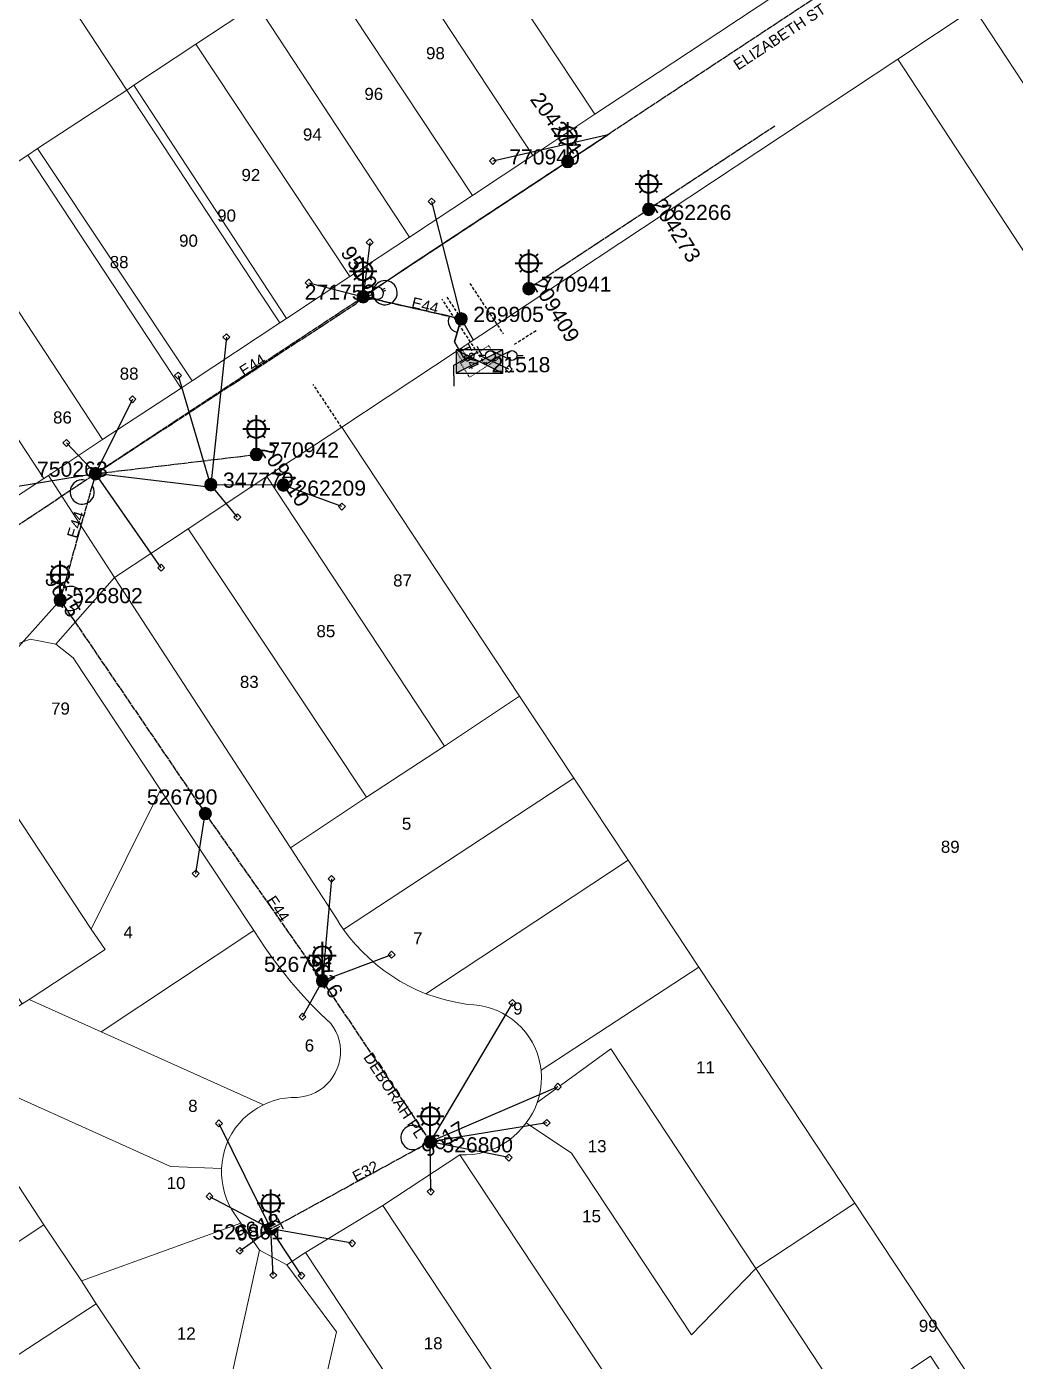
# Model space of a CAD drawing. Header units: metres. Extents: x 302064 to 304096, y 6268242 to 6271990.
# Drawn here: x 302455.8 to 302619.1, y 6271375.7 to 6271596.1 of the extents above; entities that cross this region are included whole.
import ezdxf
from ezdxf.enums import TextEntityAlignment as Align

# ---------------------------------------------------------------- set-up
doc = ezdxf.new("R2010")
doc.units = ezdxf.units.M
for name, pattern in [('Cable Exist OH', [1, 1, 0]), ('Cable Exist UG', [8.2, 4, -1.2, 1.8, -1.2]), ('DASHED', [0.75, 0.5, -0.25]), ('HIDDEN', [0.375, 0.25, -0.125]), ('HIDDEN2', [0.1875, 0.125, -0.0625])]:
    doc.linetypes.add(name, pattern=pattern)
doc.layers.get('0').update_dxf_attribs({"color": 6})
for name, color, linetype in [('_User_LV_Exist', 7, 'Continuous'), ('Duct_SP_EXT', 7, 'Continuous'), ('Equip_LV_EXT', 7, 'Continuous'), ('Equip_SP_LV_EXT', 7, 'Continuous'), ('Equip_SP_SL_EXT', 7, 'Continuous'), ('Mains_HV_EXT', 1, 'Continuous'), ('Mains_LV_EXT', 5, 'Continuous'), ('Mains_SL_EXT', 3, 'Continuous'), ('Services_SP_EXT', 7, 'Continuous'), ('Sub_SP_EXT', 7, 'Continuous'), ('SupportsOH_SP_TR_HV_LV_SL_EXT', 7, 'Continuous'), ('Trench_SP_EXT', 7, 'Continuous')]:
    doc.layers.add(name, color=color, linetype=linetype)
for name, color, linetype, lineweight in [('Cadastre Land Parcels_SP_EXT', 7, 'Continuous', 5), ('Cadastre Other Property_SP_EXT', 9, 'HIDDEN', 5), ('Cadastre Roads_SP_EXT', 9, 'Continuous', 5)]:
    doc.layers.add(name, color=color, linetype=linetype, lineweight=lineweight)
doc.layers.add('UNKNOWN_FEATURES', color=1, linetype='DASHED', plot=False)
doc.styles.add('iecARIAL', font='arial.ttf', dxfattribs={"height": 2})
doc.styles.add('POLE_LABEL', font='arial.ttf')
doc.styles.get("Standard").update_dxf_attribs({"font": 'arial.ttf'})

# ---------------------------------------------------------------- blocks, each defined once
blk = doc.blocks.new('SUB_PADMOUNT_EXT')
for points in [[(0, 0), (-3.84, 1.92), (-3.84, -1.92)], [(0, 0), (3.84, 1.92), (3.84, -1.92)]]:
    blk.add_hatch(color=256).paths.add_polyline_path(points)
for p, q in [((3.84, 1.92), (-3.84, -1.92)), ((-3.84, 1.92), (3.84, -1.92))]:
    blk.add_line(p, q)
blk.add_lwpolyline([(-3.84, -1.92), (3.84, -1.92), (3.84, 1.92), (-3.84, 1.92)], close=True)
for tag, height, flags, p in [('ASSET_NUM', 2.5, 8, (2, 2)), ('STREET_CODE', 0.2, 9, (1.5, 0)), ('CONSTRUCTED_VOLTAGE', 0.2, 9, (1.5, -0.2)), ('OPERATING_VOLTAGE', 0.2, 9, (1.5, -0.6)), ('ORIENTATION', 0.2, 9, (1.5, -0.8)), ('OWNED_BY', 0.2, 9, (1.5, -1)), ('OPERATED_BY', 0.2, 9, (1.5, -1.2)), ('SECONDARY_VOLTAGE', 0.2, 9, (1.5, -1.6)), ('STATE', 0.2, 9, (1.5, -1.8)), ('SUBSTATION_TYPE', 0.2, 9, (1.5, -2.2)), ('NO_PHASES', 0.2, 9, (1.5, -0.4)), ('MAINTAINED_BY', 0.2, 9, (1.5, -1.4)), ('PARENT', 0.2, 9, (1.5, -2)), ('STREETNAME', 0.2, 9, (1.5, -3)), ('SUBURB', 0.2, 9, (1.5, -3.2)), ('Z', 0.2, 1, (1.5, -3.6)), ('USAGE', 0.2, 9, (1.5, -2.4)), ('LEGEND', 0.2, 9, (1.5, -2.6)), ('LOCATION', 0.2, 9, (1.5, -2.8)), ('NOTES', 0.2, 9, (1.5, -3.4))]:
    blk.add_attdef(tag, text='', height=height, dxfattribs=dict(flags=flags)).set_placement(p, align=Align.MIDDLE_LEFT)
blk = doc.blocks.new('LV_OH_LINKS_OPEN_EXT')
for p, q in [((-0.17, 4.97), (-0.17, 5.46)), ((0.17, 4.97), (0.17, 5.46)), ((-0.17, 3), (-0.17, 2.5)), ((0.17, 3), (0.17, 2.5))]:
    blk.add_line(p, q)
blk.add_lwpolyline([(0, 2.99, 1), (0, 4.98, 1)], format="xyb", close=True)
at = {"flags": 9}
for tag, p in [('ACTUAL_STATUS', (0, 0)), ('CONSTRUCTED_VOLTAGE', (0, -0.2)), ('OPERATING_VOLTAGE', (0, -0.6)), ('ORIENTATION', (0, -0.8)), ('OWNED_BY', (0, -1)), ('STATE', (0, -1.2)), ('SWITCH_TYPE', (0, -1.4)), ('NO_PHASES', (0, -0.4)), ('USAGE', (0, -1.6)), ('LEGEND', (0, -1.8)), ('NOTES', (0, -2))]:
    blk.add_attdef(tag, text='', height=0.2, dxfattribs=at).set_placement(p, align=Align.MIDDLE_LEFT)
at = {"flags": 1}
blk.add_attdef('Z', (0, 0), '', height=0.2, dxfattribs=at)
blk = doc.blocks.new('SL_LANTERN_EXT')
at = {"lineweight": 40}
for p, q in [((-1.46, 5.68), (-1.06, 5.28)), ((0, 1.97), (0, 6.47)), ((1.46, 5.68), (1.06, 5.28)), ((-2.25, 4.22), (2.25, 4.22)), ((-1.46, 2.76), (-1.06, 3.16)), ((0, 0), (0, 2.72)), ((1.46, 2.76), (1.06, 3.16))]:
    blk.add_line(p, q, dxfattribs=at)
blk.add_circle((0, 4.22), 1.5, dxfattribs=at)
at = {"style": 'iecARIAL', "flags": 8}
blk.add_attdef('ASSET_NUM', (1.5, 1.5), '', height=2.5, dxfattribs=at)
for tag, p, height, flags in [('OPERATING_VOLTAGE', (0.98, -1.65), 0.2, 9), ('ORIENTATION', (0.98, -1.85), 0.2, 9), ('OWNED_BY', (0.98, -2.05), 0.2, 9), ('STATE', (0.98, -2.25), 0.2, 9), ('CONSTRUCTED_VOLTAGE', (0.98, -0.65), 0.2, 9), ('CONTROL_TYPE', (0.98, -0.85), 0.2, 9), ('LANTERN_PURPOSE', (0.98, -1.05), 0.2, 9), ('LANTERN_TYPE', (0.98, -1.25), 0.2, 9), ('NO_PHASES', (0.98, -1.45), 0.2, 9), ('LNUMBER', (2.18, -3.25), 2.5, 8), ('USAGE', (0.98, -2.45), 0.2, 9), ('CEXIST', (0.98, -2.65), 0.2, 9), ('CNEW', (0.98, -2.85), 0.2, 9), ('CNUMBER', (0.98, -3.05), 0.2, 9), ('CREMOVE', (0.98, -3.25), 0.2, 9), ('CREPLACE', (0.98, -3.45), 0.2, 9), ('LKINGHEIGHT', (0.98, -3.65), 0.2, 9), ('LBRACKET', (0.98, -3.85), 0.2, 9), ('LBRACKETVOCAB', (0.98, -4.05), 0.2, 9), ('LCATEGORY', (0.98, -4.25), 0.2, 9), ('LCHARGE1', (0.98, -4.45), 0.2, 9), ('LCHARGE1PERCENT', (0.98, -4.65), 0.2, 9), ('LCHARGE2', (0.98, -4.85), 0.2, 9), ('LCHARGE2PERCENT', (0.98, -5.05), 0.2, 9), ('LCHARGE3', (0.98, -5.25), 0.2, 9), ('LCHARGE3PERCENT', (0.98, -5.45), 0.2, 9), ('LEXIST', (0.98, -5.65), 0.2, 9), ('LLAMP', (0.98, -5.85), 0.2, 9), ('LLAMPVOCAB', (0.98, -6.05), 0.2, 9), ('LMAST', (0.98, -6.25), 0.2, 9), ('LMASTVOCAB', (0.98, -6.45), 0.2, 9), ('LNEW', (0.98, -6.65), 0.2, 9), ('LANTNUMBER', (0.98, -6.85), 0.2, 9), ('LOUTREACH', (0.98, -7.25), 0.2, 9), ('LOUTREACHVOCAB', (0.98, -7.45), 0.2, 9), ('LRATECODE', (0.98, -7.65), 0.2, 9), ('LREMOVE', (0.98, -7.85), 0.2, 9), ('LREPLACE', (0.98, -8.05), 0.2, 9), ('LTYPE', (0.98, -8.25), 0.2, 9), ('LTYPEVOCAB', (0.98, -8.45), 0.2, 9), ('LEGEND', (0.98, -8.65), 0.2, 9), ('LOCATION', (0.98, -8.85), 0.2, 9), ('STREETNAME', (0.98, -9.25), 0.2, 9), ('SUBURB', (0.98, -9.45), 0.2, 1), ('NOTES', (0.98, -9.05), 0.2, 9)]:
    blk.add_attdef(tag, p, '', height=height, dxfattribs=dict(flags=flags))
blk = doc.blocks.new('CCP_EXT')
at = {"flags": 9}
for tag, p in [('STATE', (0, -1.8)), ('NOTES', (0, -2))]:
    blk.add_attdef(tag, text='', height=0.2, dxfattribs=at).set_placement(p, align=Align.MIDDLE_LEFT)
blk.add_wipeout([(0, 0.57), (0.57, 0), (0, -0.57), (-0.57, 0)])
blk.add_lwpolyline([(-0.57, 0), (0, 0.57), (0.57, 0), (0, -0.57), (-0.57, 0)])
at = {"flags": 1}
blk.add_attdef('Z', (0, 0), '', height=0.2, dxfattribs=at)
at = {"flags": 9}
for tag, p in [('CCP_TYPE', (0, 0)), ('CONSTRUCTED_VOLTAGE', (0, -0.2)), ('OPERATING_VOLTAGE', (0, -0.6)), ('ORIENTATION', (0, -0.8)), ('OWNED_BY', (0, -1)), ('NO_PHASES', (0, -0.4)), ('USAGE', (0, -1.2)), ('LEGEND', (0, -1.4)), ('LIFE_SUPPORT', (0, -1.6))]:
    blk.add_attdef(tag, text='', height=0.2, dxfattribs=at).set_placement(p, align=Align.MIDDLE_LEFT)
blk = doc.blocks.new('POLE_EXT')
blk.add_hatch(color=256).paths.add_polyline_path([(-1, 0, 1), (1, 0, 1)])
blk.add_lwpolyline([(-1, 0, 1), (1, 0, 1)], format="xyb", close=True)
for tag, height, flags, p in [('pNumber', 2.5, 8, (-17.84, 2.07)), ('OWNED_BY', 0.2, 9, (1.35, -0.4)), ('SPECIAL_USE', 0.2, 9, (1.35, -0.8)), ('STATE', 0.2, 9, (1.35, -1)), ('cLV', 0.2, 9, (1.35, -1.4)), ('hDepth', 0.2, 9, (1.35, -1.6)), ('hDia', 0.2, 9, (1.35, -1.8)), ('cHV', 0.2, 9, (1.35, -2)), ('PARENT', 0.2, 9, (1.35, -0.6)), ('USAGE', 0.2, 9, (1.35, -1.2)), ('LBRACKET', 0.2, 9, (1.35, -2.2)), ('cLinedev', 0.2, 9, (1.35, -3.4)), ('pExisting', 0.2, 9, (1.35, -3.8)), ('pFooting', 0.2, 9, (1.35, -4.4)), ('LExisting', 0.2, 9, (1.35, -2.4)), ('LANTNUMBER', 0.2, 9, (1.35, -2.6)), ('LOther', 0.2, 9, (1.35, -2.8)), ('LRemove', 0.2, 9, (1.35, -3)), ('LEGEND', 0.2, 9, (1.35, -3.2)), ('LOCATION', 0.2, 9, (1.35, -3.6)), ('PFNUMBER', 0.2, 9, (1.35, -4)), ('NEWPFNUMBER', 0.2, 9, (1.35, -4.2)), ('pNew', 0.2, 9, (1.35, -4.6)), ('pRelocate', 0.2, 9, (1.35, -5)), ('pRemove', 0.2, 9, (1.35, -5.2)), ('pReplace', 0.2, 9, (1.35, -5.4)), ('pStay', 0.2, 9, (1.35, -5.6)), ('pType', 0.2, 9, (1.35, -5.8)), ('cspan', 0.2, 9, (1.35, -6)), ('STREETNAME', 0.2, 9, (1.35, -6.2)), ('SUBURB', 0.2, 9, (1.35, -6.4)), ('NOTES', 0.2, 9, (1.35, -6.6)), ('OPERATED_BY', 0.2, 9, (1.36, -7.01)), ('MAINTAINED_BY', 0.2, 9, (1.36, -6.81))]:
    blk.add_attdef(tag, text='', height=height, dxfattribs=dict(flags=flags)).set_placement(p, align=Align.MIDDLE_LEFT)
at = {"style": 'POLE_LABEL'}
for tag, height, flags, p in [('ASSET_NUM', 2.5, 8, (2, 2)), ('STRUCTURE_PLANT_NUMBER', 0.2, 9, (1.35, 0.03)), ('STREET_CODE', 0.2, 9, (1.35, -0.2))]:
    blk.add_attdef(tag, text='', height=height, dxfattribs=dict(at, flags=flags)).set_placement(p, align=Align.MIDDLE_LEFT)
at = {"flags": 1}
blk.add_attdef('Z', (1.35, -7.33), '', height=0.2, dxfattribs=at)
blk = doc.blocks.new('LV_UG_DFUSE_CLOSED_EXT')
for points in [[(1, 0), (0, 0)], [(5.04, 0.73), (2.16, -0.72)], [(5.05, -0.71), (2.16, 0.72)], [(6.2, 0.01), (7.2, 0.01)]]:
    blk.add_lwpolyline(points)
for centre in [(1.8, 0), (5.4, 0.01)]:
    blk.add_circle(centre, 0.8)
at = {"flags": 9}
for tag, p in [('ACTUAL_STATUS', (0, 0)), ('CONSTRUCTED_VOLTAGE', (0, -0.2)), ('OPERATING_VOLTAGE', (0, -0.6)), ('ORIENTATION', (0, -0.8)), ('STATE', (0, -1)), ('SWITCH_TYPE', (0, -1.2)), ('NO_PHASES', (0, -0.4)), ('USAGE', (0, -1.4)), ('NOTES', (0, -1.6))]:
    blk.add_attdef(tag, text='', height=0.2, dxfattribs=at).set_placement(p, align=Align.MIDDLE_LEFT)
at = {"flags": 1}
blk.add_attdef('Z', (0, 0), '', height=0.2, dxfattribs=at)
blk = doc.blocks.new('End Shackle_EXT')
at = {"flags": 9}
blk.add_attdef('NOTES', text='', height=0.2, dxfattribs=at).set_placement((0, -1.6), align=Align.MIDDLE_LEFT)
blk.add_wipeout([(0, 0.25), (1.81, 0.25), (1.82, -0.25), (0, -0.25)])
blk.add_line((1.81, -1), (1.81, 1))
at = {"flags": 1}
blk.add_attdef('Z', (0, 0), '', height=0.2, dxfattribs=at)
at = {"flags": 9}
for tag, p in [('CONNECTOR_TYPE', (0, 0)), ('CONSTRUCTED_VOLTAGE', (0, -0.2)), ('OPERATING_VOLTAGE', (0, -0.6)), ('ORIENTATION', (0, -0.8)), ('OWNED_BY', (0, -1)), ('STATE', (0, -1.2)), ('NO_PHASES', (0, -0.4)), ('USAGE', (0, -1.4))]:
    blk.add_attdef(tag, text='', height=0.2, dxfattribs=at).set_placement(p, align=Align.MIDDLE_LEFT)

msp = doc.modelspace()

# ---------------------------------------------------------------- linework, layer by layer
at = {"layer": '_User_LV_Exist', "linetype": 'Continuous'}
for points in [[(302513.289, 6271551.084, 4.88995217), (302513.006, 6271552.629)], [(302525.586, 6271548.299, 0.49391424), (302526.8923, 6271545.6519)], [(302465.457, 6271521.2, 5.55228704), (302466.585, 6271520.378)], [(302462.402, 6271499.775, 1.5687804), (302461.816, 6271503.354)], [(302521.319, 6271413.643, 2.57908816), (302520.677, 6271411.023)]]:
    msp.add_lwpolyline(points, format="xyb", dxfattribs=at)
at = {"layer": '_User_LV_Exist', "linetype": 'Cable Exist OH'}
for points in [[(302511.338, 6271551.526), (302510.123, 6271550.35)], [(302527.537, 6271547.857), (302511.338, 6271551.526)], [(302425.547, 6271494.759), (302467.125, 6271522.304)], [(302467.125, 6271522.304), (302461.276, 6271501.428)], [(302461.276, 6271501.428), (302485.261, 6271466.172)], [(302504.605, 6271438.545), (302522.433, 6271411.982)]]:
    msp.add_lwpolyline(points, dxfattribs=at)
at = {"layer": '_User_LV_Exist', "linetype": 'Cable Exist UG'}
msp.add_lwpolyline([(302530.556, 6271540.8064), (302527.888, 6271541.4865), (302526.4233, 6271544.0498), (302527.537, 6271547.857)], dxfattribs=at)
at = {"layer": 'Cadastre Land Parcels_SP_EXT', "linetype": 'Continuous'}
for points in [[(302472.306, 6271585.611), (302447.795, 6271622.886), (302428.675, 6271610.285), (302453.203, 6271573.086), (302455.957, 6271574.912), (302457.555, 6271575.997), (302472.306, 6271585.611)], [(302549.627, 6271581.645), (302524.275, 6271619.947), (302514.11, 6271613.249), (302539.378, 6271574.844), (302549.627, 6271581.645)], [(302539.378, 6271574.844), (302514.11, 6271613.249), (302504.01, 6271606.594), (302529.401, 6271568.241), (302539.378, 6271574.844)], [(302649.028, 6271570.385), (302624.928, 6271607.482), (302612.267, 6271599.119), (302636.631, 6271562.127), (302649.028, 6271570.385)], [(302529.401, 6271568.241), (302504.01, 6271606.594), (302493.722, 6271599.816), (302519.019, 6271561.368), (302529.401, 6271568.241)], [(302519.019, 6271561.368), (302493.722, 6271599.816), (302483.684, 6271593.201), (302509.133, 6271554.856), (302519.019, 6271561.368)], [(302623.96, 6271553.721), (302626.638, 6271555.467), (302636.631, 6271562.127), (302612.267, 6271599.119), (302599.635, 6271590.772), (302623.96, 6271553.721)], [(302509.133, 6271554.856), (302483.684, 6271593.201), (302473.453, 6271586.459), (302498.68, 6271547.949), (302509.133, 6271554.856)], [(302623.96, 6271553.721), (302599.635, 6271590.773), (302507.795, 6271529.985), (302537.178, 6271485.555), (302546.139, 6271472.021), (302555.099, 6271458.496), (302566.762, 6271440.818), (302592.58, 6271401.844), (302630.067, 6271345.171), (302647.27, 6271356.823), (302665.429, 6271368.821), (302721.356, 6271405.77), (302660.233, 6271498.514), (302641.253, 6271527.448), (302623.96, 6271553.721)], [(302497.565, 6271547.21), (302494.117, 6271552.436), (302472.306, 6271585.611), (302457.555, 6271575.997), (302483.115, 6271537.641), (302497.565, 6271547.21)], [(302498.68, 6271547.949), (302473.453, 6271586.459), (302472.306, 6271585.611), (302494.118, 6271552.436), (302497.565, 6271547.21), (302498.68, 6271547.949)], [(302483.115, 6271537.641), (302457.555, 6271575.997), (302455.957, 6271574.912), (302481.283, 6271536.446), (302483.115, 6271537.641)], [(302481.2831, 6271536.4462), (302455.957, 6271574.9119), (302453.2034, 6271573.0857), (302443.0299, 6271566.4003), (302468.3022, 6271527.9226), (302481.2831, 6271536.4462)], [(302459.3648, 6271522.0276), (302468.3022, 6271527.9226), (302443.0299, 6271566.4003), (302433.3168, 6271560.0128), (302458.5674, 6271521.5009), (302459.3648, 6271522.0276)], [(302458.567, 6271521.501), (302433.317, 6271560.013), (302432.87, 6271559.72), (302422.952, 6271553.193), (302420.74, 6271550.118), (302445.609, 6271512.892), (302448.288, 6271514.714), (302458.567, 6271521.501)], [(302537.178, 6271485.555), (302507.795, 6271529.984), (302495.439, 6271521.824), (302524.755, 6271477.326), (302537.178, 6271485.555)], [(302524.755, 6271477.326), (302495.439, 6271521.824), (302482.416, 6271513.191), (302511.894, 6271468.864), (302524.755, 6271477.326)], [(302511.894, 6271468.864), (302482.416, 6271513.191), (302470.256, 6271505.141), (302499.335, 6271460.498), (302511.894, 6271468.864)], [(302460.565, 6271494.149), (302456.348, 6271494.968), (302452.971, 6271493.702), (302440.909, 6271485.741), (302466.431, 6271447.074), (302477.85, 6271470.085), (302463.41, 6271491.904), (302460.565, 6271494.149)], [(302466.431, 6271447.074), (302440.909, 6271485.741), (302426.987, 6271476.578), (302448.961, 6271443.699), (302455.017, 6271434.743), (302456.152, 6271435.482), (302468.703, 6271443.718), (302466.431, 6271447.074)], [(302546.139, 6271472.021), (302537.178, 6271485.555), (302524.755, 6271477.326), (302511.894, 6271468.864), (302499.335, 6271460.498), (302506.958, 6271448.833), (302507.489, 6271447.921), (302508.094, 6271447.059), (302546.139, 6271472.021)], [(302493.292, 6271446.863), (302477.85, 6271470.085), (302466.431, 6271447.074), (302468.703, 6271443.718), (302456.152, 6271435.482), (302468.035, 6271430.139), (302493.292, 6271446.863)], [(302555.099, 6271458.496), (302546.139, 6271472.021), (302508.094, 6271447.059), (302509.053, 6271445.785), (302510.079, 6271444.567), (302511.165, 6271443.404), (302512.31, 6271442.299), (302513.511, 6271441.255), (302514.766, 6271440.274), (302516.069, 6271439.36), (302517.419, 6271438.516), (302518.81, 6271437.742), (302520.239, 6271437.041), (302521.699, 6271436.425), (302555.099, 6271458.496)], [(302566.762, 6271440.818), (302555.099, 6271458.496), (302521.699, 6271436.425), (302523.407, 6271435.859), (302525.132, 6271435.379), (302526.877, 6271434.975), (302528.639, 6271434.649), (302529.628, 6271434.608), (302530.61, 6271434.487), (302531.579, 6271434.287), (302532.529, 6271434.009), (302533.453, 6271433.655), (302534.346, 6271433.227), (302535.2, 6271432.728), (302536.012, 6271432.161), (302536.775, 6271431.53), (302537.484, 6271430.841), (302538.135, 6271430.096), (302538.724, 6271429.299), (302539.245, 6271428.459), (302539.697, 6271427.578), (302540.076, 6271426.664), (302540.379, 6271425.722), (302540.606, 6271424.759), (302540.733, 6271423.792), (302566.762, 6271440.818)], [(302494.863, 6271418.075), (302495.725, 6271418.485), (302496.631, 6271418.805), (302497.561, 6271419.048), (302498.509, 6271419.211), (302499.466, 6271419.295), (302500.427, 6271419.299), (302501.208, 6271419.379), (302501.977, 6271419.542), (302502.724, 6271419.784), (302503.442, 6271420.102), (302504.123, 6271420.492), (302504.761, 6271420.95), (302505.347, 6271421.474), (302505.876, 6271422.054), (302506.342, 6271422.686), (302506.74, 6271423.363), (302507.066, 6271424.078), (302507.316, 6271424.822), (302507.487, 6271425.589), (302507.578, 6271426.368), (302507.588, 6271427.154), (302507.516, 6271427.936), (302507.364, 6271428.706), (302507.132, 6271429.458), (302506.824, 6271430.18), (302506.443, 6271430.866), (302505.993, 6271431.509), (302504.27, 6271433.135), (302502.602, 6271434.817), (302500.991, 6271436.554), (302499.438, 6271438.342), (302497.946, 6271440.182), (302496.515, 6271442.07), (302495.147, 6271444.004), (302493.292, 6271446.863), (302468.035, 6271430.139), (302494.863, 6271418.075)], [(302576.188, 6271391.037), (302592.58, 6271401.844), (302566.762, 6271440.818), (302540.733, 6271423.792), (302540.804, 6271422.695), (302540.761, 6271421.611), (302540.625, 6271420.534), (302540.396, 6271419.473), (302540.072, 6271418.449), (302552.264, 6271427.303), (302576.188, 6271391.037)], [(302468.035, 6271430.139), (302456.152, 6271435.482), (302455.017, 6271434.743), (302440.657, 6271425.395), (302479.499, 6271407.916), (302487.937, 6271407.561), (302488.028, 6271408.567), (302488.19, 6271409.573), (302488.436, 6271410.561), (302488.764, 6271411.525), (302489.172, 6271412.458), (302489.656, 6271413.354), (302490.214, 6271414.206), (302490.841, 6271415.007), (302491.533, 6271415.756), (302492.286, 6271416.44), (302493.093, 6271417.062), (302493.949, 6271417.613), (302494.863, 6271418.075), (302468.035, 6271430.139)], [(302576.188, 6271391.037), (302552.264, 6271427.303), (302540.072, 6271418.449), (302539.739, 6271417.546), (302539.318, 6271416.694), (302538.817, 6271415.887), (302538.253, 6271415.128), (302545.748, 6271410.096), (302565.553, 6271380.122), (302576.188, 6271391.037)], [(302487.937, 6271407.561), (302479.499, 6271407.916), (302440.657, 6271425.395), (302450.27, 6271410.92), (302458.602, 6271398.267), (302464.788, 6271389.008), (302491.125, 6271398.527), (302490.199, 6271399.893), (302489.647, 6271400.746), (302489.166, 6271401.641), (302488.762, 6271402.572), (302488.435, 6271403.534), (302488.19, 6271404.52), (302488.027, 6271405.523), (302487.947, 6271406.536), (302487.937, 6271407.561)], [(302576.188, 6271391.037), (302565.553, 6271380.122), (302545.748, 6271410.096), (302538.253, 6271415.128), (302537.602, 6271414.291), (302536.893, 6271413.51), (302536.12, 6271412.792), (302535.29, 6271412.142), (302534.407, 6271411.564), (302533.479, 6271411.064), (302532.509, 6271410.646), (302531.51, 6271410.311), (302530.484, 6271410.062), (302529.442, 6271409.901), (302528.39, 6271409.829), (302527.335, 6271409.848), (302567.154, 6271349.629), (302579.71, 6271357.997), (302592.515, 6271366.286), (302591.606, 6271367.663), (302576.188, 6271391.037)], [(302458.602, 6271398.267), (302450.27, 6271410.92), (302410.77, 6271385.052), (302419.306, 6271372.204), (302458.602, 6271398.267)], [(302514.616, 6271401.435), (302539.48, 6271363.853), (302554.446, 6271341.232), (302567.154, 6271349.629), (302527.335, 6271409.848), (302514.616, 6271401.435)], [(302630.067, 6271345.171), (302592.58, 6271401.844), (302576.188, 6271391.037), (302591.606, 6271367.663), (302605.046, 6271376.557), (302627.04, 6271343.167), (302630.067, 6271345.171)], [(302539.48, 6271363.853), (302514.616, 6271401.435), (302501.827, 6271393.674), (302529.483, 6271351.879), (302539.48, 6271363.853)], [(302467.259, 6271385.244), (302464.788, 6271389.008), (302458.602, 6271398.267), (302419.306, 6271372.204), (302427.757, 6271359.476), (302467.259, 6271385.244)], [(302494.214, 6271394.069), (302491.125, 6271398.527), (302464.788, 6271389.008), (302467.259, 6271385.244), (302475.818, 6271372.402), (302484.77, 6271358.959), (302486.015, 6271357.092), (302494.214, 6271394.069)], [(302498.75, 6271391.655), (302494.214, 6271394.069), (302486.015, 6271357.092), (302493.4, 6271346.005), (302497.542, 6271339.811), (302506.941, 6271380.61), (302498.75, 6271391.655)], [(302529.483, 6271351.879), (302501.827, 6271393.674), (302498.75, 6271391.655), (302506.941, 6271380.61), (302497.542, 6271339.811), (302501.785, 6271333.44), (302512.574, 6271340.661), (302529.483, 6271351.879)], [(302475.818, 6271372.402), (302467.259, 6271385.244), (302427.757, 6271359.476), (302429.627, 6271356.652), (302436.523, 6271346.238), (302475.818, 6271372.402)], [(302613.8, 6271334.411), (302627.04, 6271343.167), (302605.046, 6271376.557), (302591.606, 6271367.663), (302592.515, 6271366.286), (302613.8, 6271334.411)]]:
    msp.add_lwpolyline(points, close=True, dxfattribs=at)
at = {"layer": 'Cadastre Other Property_SP_EXT', "linetype": 'HIDDEN2'}
for points in [[(302526.711, 6271542.4804), (302527.8097, 6271540.7787), (302528.6512, 6271541.3188), (302527.548, 6271543.0297), (302526.711, 6271542.4804)], [(302528.9165, 6271538.2213), (302533.545, 6271541.1923), (302532.0731, 6271543.4483), (302527.4309, 6271540.5356), (302528.9165, 6271538.2213)]]:
    msp.add_lwpolyline(points, close=True, dxfattribs=at)
at = {"layer": 'Duct_SP_EXT', "linetype": 'Continuous'}
msp.add_lwpolyline([(302526.3853, 6271536.7718), (302526.3189, 6271540.2007), (302530.0721, 6271542.3232)], dxfattribs=at)
at = {"layer": 'Mains_HV_EXT', "linetype": 'Continuous'}
msp.add_lwpolyline([(302513.0879, 6271551.0921, 0.15210671), (302512.9036, 6271552.5607)], format="xyb", dxfattribs=at)
at = {"layer": 'Mains_HV_EXT', "linetype": 'Cable Exist OH'}
msp.add_lwpolyline([(302511.338, 6271551.526), (302527.537, 6271547.857)], dxfattribs=at)
at = {"layer": 'Mains_HV_EXT', "linetype": 'Cable Exist UG'}
msp.add_lwpolyline([(302527.537, 6271547.857), (302526.4233, 6271544.0498), (302527.888, 6271541.4865), (302530.556, 6271540.8064)], dxfattribs=at)
at = {"layer": 'Mains_LV_EXT', "linetype": 'Continuous'}
for points in [[(302513.289, 6271551.084, 4.88995217), (302513.006, 6271552.629)], [(302525.586, 6271548.299, 0.49391424), (302526.8923, 6271545.6519)], [(302465.457, 6271521.2, 5.55228704), (302466.585, 6271520.378)], [(302462.402, 6271499.775, 1.5687804), (302461.816, 6271503.354)], [(302521.319, 6271413.643, 2.57908816), (302520.677, 6271411.023)]]:
    msp.add_lwpolyline(points, format="xyb", dxfattribs=at)
at = {"layer": 'Mains_LV_EXT', "linetype": 'Cable Exist OH'}
for points in [[(302511.338, 6271551.526), (302510.123, 6271550.35)], [(302527.537, 6271547.857), (302511.338, 6271551.526)], [(302425.547, 6271494.759), (302467.125, 6271522.304)], [(302467.125, 6271522.304), (302461.276, 6271501.428)], [(302461.276, 6271501.428), (302485.261, 6271466.172)], [(302504.605, 6271438.545), (302522.433, 6271411.982)]]:
    msp.add_lwpolyline(points, dxfattribs=at)
at = {"layer": 'Mains_LV_EXT', "linetype": 'Cable Exist UG'}
msp.add_lwpolyline([(302530.556, 6271540.8064), (302527.888, 6271541.4865), (302526.4233, 6271544.0498), (302527.537, 6271547.857)], dxfattribs=at)
at = {"layer": 'Mains_SL_EXT', "linetype": 'Cable Exist OH'}
for points in [[(302545.132, 6271573.8863), (302551.838, 6271578.32)], [(302579.3272, 6271579.6788), (302558.5017, 6271565.9446)], [(302558.5017, 6271565.9446), (302538.7094, 6271552.8444)], [(302467.1249, 6271522.3041), (302493.6935, 6271525.4659)], [(302425.547, 6271494.759), (302467.125, 6271522.304)], [(302467.125, 6271522.304), (302461.276, 6271501.428)], [(302504.605, 6271438.545), (302522.433, 6271411.982)]]:
    msp.add_lwpolyline(points, dxfattribs=at)
at = {"layer": 'Services_SP_EXT'}
for points in [[(302450.5542, 6271519.6583), (302467.125, 6271522.304)], [(302486.2628, 6271520.0414), (302467.125, 6271522.304)], [(302448.8278, 6271487.53), (302461.276, 6271501.428)]]:
    msp.add_lwpolyline(points, dxfattribs=at)
at = {"layer": 'Trench_SP_EXT', "linetype": 'Cable Exist UG'}
msp.add_lwpolyline([(302527.5371, 6271547.8576), (302531.7311, 6271540.4415), (302533.364, 6271541.5573)], dxfattribs=at)
at = {"layer": 'UNKNOWN_FEATURES'}
for points in [[(302527.536, 6271547.9172), (302525.1111, 6271551.5886)], [(302528.9517, 6271553.7239), (302534.4816, 6271545.3691)], [(302531.5533, 6271540.2714), (302524.3927, 6271551.1131)], [(302536.3312, 6271543.6618), (302540.0803, 6271546.0775)], [(302507.7645, 6271529.9728), (302503.1072, 6271537.0244)]]:
    msp.add_lwpolyline(points, dxfattribs=at)

# ---------------------------------------------------------------- block references
at = {"layer": 'Equip_SP_LV_EXT', "rotation": 296.1389292867401}
msp.add_blockref('LV_OH_LINKS_OPEN_EXT', (302510.1229, 6271550.35), dxfattribs=at)
at = {"layer": 'Equip_SP_SL_EXT'}
ref = msp.add_blockref('SL_LANTERN_EXT', (302545.132, 6271573.8863), dxfattribs=at)
ref.add_attrib('ASSET_NUM', '204274', dxfattribs={"layer": '0', "height": 2.5, "rotation": 305.794516, "style": 'iecARIAL'}).set_placement((302546.632, 6271575.3863), align=Align.MIDDLE_RIGHT)
ref = msp.add_blockref('SL_LANTERN_EXT', (302558.5017, 6271565.9447), dxfattribs=at)
ref.add_attrib('ASSET_NUM', '204273', dxfattribs={"layer": '0', "height": 2.5, "rotation": 302.185628, "style": 'iecARIAL'}).set_placement((302560.0017, 6271567.4447), align=Align.MIDDLE_LEFT)
ref = msp.add_blockref('SL_LANTERN_EXT', (302511.338, 6271551.526), dxfattribs=at)
ref.add_attrib('ASSET_NUM', '9510', dxfattribs={"layer": '0', "height": 2.5, "rotation": 303.571786, "style": 'iecARIAL'}).set_placement((302512.838, 6271553.026), align=Align.MIDDLE_RIGHT)
ref = msp.add_blockref('SL_LANTERN_EXT', (302538.7094, 6271552.8444), dxfattribs=at)
ref.add_attrib('ASSET_NUM', '209409', dxfattribs={"layer": '0', "height": 2.5, "rotation": 300.7618, "style": 'iecARIAL'}).set_placement((302540.2094, 6271554.3444), align=Align.MIDDLE_LEFT)
ref = msp.add_blockref('SL_LANTERN_EXT', (302493.6935, 6271525.466), dxfattribs=at)
ref.add_attrib('ASSET_NUM', '209410', dxfattribs={"layer": '0', "height": 2.5, "rotation": 303.577795, "style": 'iecARIAL'}).set_placement((302495.1935, 6271526.966), align=Align.MIDDLE_LEFT)
ref = msp.add_blockref('SL_LANTERN_EXT', (302461.276, 6271501.428), dxfattribs=at)
ref.add_attrib('ASSET_NUM', '9615', dxfattribs={"layer": '0', "height": 2.5, "rotation": 302.364111, "style": 'iecARIAL'}).set_placement((302462.776, 6271502.928), align=Align.TOP_CENTER)
ref = msp.add_blockref('SL_LANTERN_EXT', (302504.605, 6271438.545), dxfattribs=at)
ref.add_attrib('ASSET_NUM', '9616', dxfattribs={"layer": '0', "height": 2.5, "rotation": 301.946143, "style": 'iecARIAL'}).set_placement((302506.105, 6271440.045), align=Align.TOP_CENTER)
ref = msp.add_blockref('SL_LANTERN_EXT', (302522.433, 6271411.982), dxfattribs=at)
ref.add_attrib('ASSET_NUM', '9617', dxfattribs={"layer": '0', "height": 2.5, "rotation": 32.198855, "style": 'iecARIAL'}).set_placement((302523.933, 6271413.482), align=Align.TOP_CENTER)
ref = msp.add_blockref('SL_LANTERN_EXT', (302496.092, 6271397.609), dxfattribs=at)
ref.add_attrib('ASSET_NUM', '9618', dxfattribs={"layer": '0', "height": 2.5, "rotation": 18.768651, "style": 'iecARIAL'}).set_placement((302497.592, 6271399.109), align=Align.MIDDLE_RIGHT)
at = {"layer": 'Sub_SP_EXT'}
ref = msp.add_blockref('SUB_PADMOUNT_EXT', (302530.556, 6271540.8064), dxfattribs=at)
ref.add_attrib('ASSET_NUM', '21518', dxfattribs={"layer": '0', "height": 2.5}).set_placement((302532.556, 6271541.5564), align=Align.TOP_LEFT)
at = {"layer": 'SupportsOH_SP_TR_HV_LV_SL_EXT'}
ref = msp.add_blockref('POLE_EXT', (302545.122, 6271573.855), dxfattribs=at)
ref.add_attrib('ASSET_NUM', '770940', dxfattribs={"layer": '0', "height": 2.5, "style": 'POLE_LABEL'}).set_placement((302547.122, 6271574.605), align=Align.MIDDLE_RIGHT)
ref = msp.add_blockref('POLE_EXT', (302558.5018, 6271565.9447), dxfattribs=at)
ref.add_attrib('ASSET_NUM', '762266', dxfattribs={"layer": '0', "height": 2.5, "style": 'POLE_LABEL'}).set_placement((302560.5018, 6271566.6947), align=Align.TOP_LEFT)
ref = msp.add_blockref('POLE_EXT', (302538.7094, 6271552.8444), dxfattribs=at)
ref.add_attrib('ASSET_NUM', '770941', dxfattribs={"layer": '0', "height": 2.5, "style": 'POLE_LABEL'}).set_placement((302540.7094, 6271553.5944), align=Align.MIDDLE_LEFT)
ref = msp.add_blockref('POLE_EXT', (302527.537, 6271547.857), dxfattribs=at)
ref.add_attrib('ASSET_NUM', '269905', dxfattribs={"layer": '0', "height": 2.5, "style": 'POLE_LABEL'}).set_placement((302529.537, 6271548.607), align=Align.MIDDLE_LEFT)
ref = msp.add_blockref('POLE_EXT', (302493.6934, 6271525.4661), dxfattribs=at)
ref.add_attrib('ASSET_NUM', '770942', dxfattribs={"layer": '0', "height": 2.5, "style": 'POLE_LABEL'}).set_placement((302495.6934, 6271526.2161), align=Align.MIDDLE_LEFT)
ref = msp.add_blockref('POLE_EXT', (302467.125, 6271522.304), dxfattribs=at)
ref.add_attrib('ASSET_NUM', '750263', dxfattribs={"layer": '0', "height": 2.5, "rotation": 0.037448, "style": 'POLE_LABEL'}).set_placement((302469.125, 6271523.054), align=Align.MIDDLE_RIGHT)
ref = msp.add_blockref('POLE_EXT', (302486.1828, 6271520.487), dxfattribs=at)
ref.add_attrib('ASSET_NUM', '347770', dxfattribs={"layer": '0', "height": 2.5, "style": 'POLE_LABEL'}).set_placement((302488.1828, 6271521.237), align=Align.MIDDLE_LEFT)
ref = msp.add_blockref('POLE_EXT', (302498.1605, 6271520.4213), dxfattribs=at)
ref.add_attrib('ASSET_NUM', '262209', dxfattribs={"layer": '0', "height": 2.5, "style": 'POLE_LABEL'}).set_placement((302500.1605, 6271521.1713), align=Align.TOP_LEFT)
ref = msp.add_blockref('POLE_EXT', (302461.276, 6271501.428), dxfattribs=at)
ref.add_attrib('ASSET_NUM', '526802', dxfattribs={"layer": '0', "height": 2.5, "rotation": 359.934249, "style": 'POLE_LABEL'}).set_placement((302463.276, 6271502.178), align=Align.MIDDLE_LEFT)
ref = msp.add_blockref('POLE_EXT', (302485.261, 6271466.172), dxfattribs=at)
ref.add_attrib('ASSET_NUM', '526790', dxfattribs={"layer": '0', "height": 2.5, "rotation": 0.011453, "style": 'POLE_LABEL'}).set_placement((302487.261, 6271466.922), align=Align.BOTTOM_RIGHT)
ref = msp.add_blockref('POLE_EXT', (302504.605, 6271438.545), dxfattribs=at)
ref.add_attrib('ASSET_NUM', '526791', dxfattribs={"layer": '0', "height": 2.5, "rotation": 0.043537, "style": 'POLE_LABEL'}).set_placement((302506.605, 6271439.295), align=Align.BOTTOM_RIGHT)
ref = msp.add_blockref('POLE_EXT', (302496.092, 6271397.609), dxfattribs=at)
ref.add_attrib('ASSET_NUM', '526801', dxfattribs={"layer": '0', "height": 2.5, "rotation": 0.007638, "style": 'POLE_LABEL'}).set_placement((302498.092, 6271398.359), align=Align.TOP_RIGHT)

# ---------------------------------------------------------------- texts
at = {"layer": 'Cadastre Land Parcels_SP_EXT'}
for s, p in [('98', (302521.7248, 6271590.732)), ('96', (302511.538, 6271584.0048)), ('94', (302501.3895, 6271577.3102)), ('92', (302491.2375, 6271570.6163)), ('90', (302487.2244, 6271563.933)), ('90', (302480.9316, 6271559.779)), ('88', (302469.4775, 6271556.249)), ('88', (302471.1263, 6271537.8219)), ('86', (302460.1153, 6271530.5851)), ('87', (302516.2917, 6271503.6723)), ('85', (302503.626, 6271495.3012)), ('83', (302490.9753, 6271486.9235)), ('79', (302459.7835, 6271482.5176)), ('5', (302517.7302, 6271463.5097)), ('89', (302606.7683, 6271459.6972)), ('4', (302471.7438, 6271445.5601)), ('7', (302519.6037, 6271444.5889)), ('9', (302536.1131, 6271432.9802)), ('6', (302501.6828, 6271426.8869)), ('11', (302566.326, 6271423.2598)), ('8', (302482.438, 6271416.9176)), ('13', (302548.4391, 6271410.2514)), ('10', (302478.8834, 6271404.1706)), ('15', (302547.5094, 6271398.6959)), ('99', (302603.1275, 6271380.5928)), ('12', (302480.5698, 6271379.3288)), ('18', (302521.3515, 6271377.7102))]:
    msp.add_text(s, height=2, dxfattribs=at).set_placement(p)
at = {"layer": 'Cadastre Roads_SP_EXT'}
for s, rotation, p in [('ELIZABETH ST', 33.45974, (302573.2772, 6271588.8467)), ('DEBORAH PL', 303.323639, (302511.3025, 6271425.9427))]:
    msp.add_text(s, height=1.8, rotation=rotation, dxfattribs=at).set_placement(p)
at = {"layer": 'Mains_LV_EXT'}
for s, rotation, p in [('E44', 346.122417, (302519.197, 6271549.746)), ('T84', 295.206972, (302527.1033, 6271543.2128)), ('E44', 32.017782, (302491.632, 6271538.289)), ('E44', 73.269179, (302464.094, 6271511.483)), ('E44', 303.867616, (302495.296, 6271451.84)), ('E32', 27.520573, (302510.164, 6271405.287))]:
    msp.add_text(s, height=1.8, rotation=rotation, dxfattribs=at).set_placement(p)

# ---------------------------------------------------------------- next in the draw order: block references
at = {"layer": 'Services_SP_EXT'}
for p in [(302532.7603, 6271573.9456), (302522.6501, 6271567.2489), (302512.4148, 6271560.4886), (302502.3431, 6271553.841), (302488.7413, 6271544.8498), (302480.7538, 6271538.4875), (302535.4011, 6271539.5714), (302473.2364, 6271534.5863), (302462.3155, 6271527.3856), (302507.8415, 6271516.8693), (302490.5703, 6271515.1148), (302477.9729, 6271506.7699), (302483.6812, 6271456.2692), (302506.1082, 6271455.4059), (302516.0293, 6271442.8789), (302535.9854, 6271434.9296), (302501.3115, 6271432.6326), (302543.5054, 6271421.0749), (302487.5184, 6271415.0118), (302541.6542, 6271415.1134), (302535.3798, 6271409.3637), (302522.5091, 6271403.7573), (302485.9579, 6271402.9674), (302509.5311, 6271395.2252), (302490.9418, 6271393.9712), (302496.4866, 6271389.96), (302501.1474, 6271389.8781)]:
    msp.add_blockref('CCP_EXT', p, dxfattribs=at)

# ---------------------------------------------------------------- next in the draw order: block references
for p in [(302532.7603, 6271573.9456), (302522.6501, 6271567.2489), (302512.4148, 6271560.4886), (302502.3431, 6271553.841), (302488.7413, 6271544.8498), (302480.7538, 6271538.4875), (302535.4011, 6271539.5714), (302473.2364, 6271534.5863), (302462.3155, 6271527.3856), (302507.8415, 6271516.8693), (302490.5703, 6271515.1148), (302477.9729, 6271506.7699), (302483.6812, 6271456.2692), (302506.1082, 6271455.4059), (302516.0293, 6271442.8789), (302535.9854, 6271434.9296), (302501.3115, 6271432.6326), (302543.5054, 6271421.0749), (302487.5184, 6271415.0118), (302541.6542, 6271415.1134), (302535.3798, 6271409.3637), (302522.5091, 6271403.7573), (302485.9579, 6271402.9674), (302509.5311, 6271395.2252), (302490.9418, 6271393.9712), (302496.4866, 6271389.96), (302501.1474, 6271389.8781)]:
    msp.add_blockref('CCP_EXT', p, dxfattribs=at)

# ---------------------------------------------------------------- next in the draw order: linework, layer by layer
at = {"layer": '_User_LV_Exist', "linetype": 'Cable Exist OH'}
for points in [[(302551.838, 6271578.32), (302545.122, 6271573.8551), (302511.338, 6271551.526)], [(302467.125, 6271522.304), (302510.123, 6271550.35)], [(302485.261, 6271466.172), (302504.605, 6271438.545)]]:
    msp.add_lwpolyline(points, dxfattribs=at)
at = {"layer": 'Cadastre Roads_SP_EXT', "linetype": 'Continuous'}
msp.add_lwpolyline([(302579.864, 6271601.636), (302570.085, 6271595.157), (302560.098, 6271588.572), (302549.627, 6271581.645), (302539.378, 6271574.844), (302529.401, 6271568.241), (302519.019, 6271561.368), (302509.133, 6271554.856), (302498.68, 6271547.949), (302497.565, 6271547.21), (302483.115, 6271537.641), (302481.283, 6271536.446), (302468.302, 6271527.923), (302459.365, 6271522.028), (302464.507, 6271514.054), (302470.256, 6271505.141), (302482.416, 6271513.191), (302495.439, 6271521.824), (302507.795, 6271529.985), (302599.635, 6271590.773), (302612.267, 6271599.119)], dxfattribs=at)
msp.add_lwpolyline([(302499.335, 6271460.498), (302470.256, 6271505.141), (302464.983, 6271499.161), (302460.565, 6271494.149), (302463.41, 6271491.904), (302477.85, 6271470.085), (302493.292, 6271446.863), (302495.147, 6271444.004), (302496.515, 6271442.07), (302497.946, 6271440.182), (302499.438, 6271438.342), (302500.991, 6271436.554), (302502.602, 6271434.817), (302504.27, 6271433.136), (302505.993, 6271431.509), (302506.443, 6271430.866), (302506.824, 6271430.18), (302507.132, 6271429.458), (302507.364, 6271428.706), (302507.516, 6271427.936), (302507.588, 6271427.154), (302507.578, 6271426.368), (302507.487, 6271425.589), (302507.316, 6271424.822), (302507.066, 6271424.078), (302506.74, 6271423.363), (302506.342, 6271422.686), (302505.876, 6271422.054), (302505.347, 6271421.474), (302504.761, 6271420.951), (302504.123, 6271420.492), (302503.442, 6271420.102), (302502.724, 6271419.784), (302501.977, 6271419.542), (302501.208, 6271419.379), (302500.427, 6271419.299), (302499.466, 6271419.295), (302498.509, 6271419.211), (302497.561, 6271419.048), (302496.631, 6271418.805), (302495.725, 6271418.485), (302494.863, 6271418.075), (302493.949, 6271417.613), (302493.093, 6271417.062), (302492.286, 6271416.441), (302491.533, 6271415.756), (302490.841, 6271415.007), (302490.214, 6271414.206), (302489.656, 6271413.354), (302489.172, 6271412.458), (302488.764, 6271411.525), (302488.436, 6271410.561), (302488.19, 6271409.573), (302488.028, 6271408.567), (302487.937, 6271407.561), (302487.947, 6271406.536), (302488.027, 6271405.523), (302488.19, 6271404.52), (302488.435, 6271403.534), (302488.762, 6271402.572), (302489.166, 6271401.641), (302489.647, 6271400.746), (302490.199, 6271399.893), (302491.125, 6271398.527), (302494.214, 6271394.069), (302498.75, 6271391.655), (302501.827, 6271393.674), (302514.616, 6271401.435), (302527.335, 6271409.848), (302528.39, 6271409.829), (302529.442, 6271409.901), (302530.484, 6271410.062), (302531.51, 6271410.311), (302532.509, 6271410.646), (302533.479, 6271411.064), (302534.407, 6271411.564), (302535.29, 6271412.142), (302536.12, 6271412.792), (302536.893, 6271413.51), (302537.602, 6271414.291), (302538.253, 6271415.128), (302538.817, 6271415.887), (302539.318, 6271416.694), (302539.739, 6271417.546), (302540.072, 6271418.449), (302540.396, 6271419.473), (302540.625, 6271420.534), (302540.761, 6271421.611), (302540.804, 6271422.695), (302540.733, 6271423.792), (302540.606, 6271424.759), (302540.379, 6271425.722), (302540.076, 6271426.664), (302539.697, 6271427.578), (302539.245, 6271428.458), (302538.724, 6271429.299), (302538.135, 6271430.095), (302537.484, 6271430.841), (302536.775, 6271431.53), (302536.012, 6271432.161), (302535.2, 6271432.728), (302534.346, 6271433.227), (302533.453, 6271433.655), (302532.529, 6271434.009), (302531.579, 6271434.287), (302530.61, 6271434.487), (302529.628, 6271434.608), (302528.639, 6271434.649), (302526.877, 6271434.975), (302525.132, 6271435.379), (302523.407, 6271435.86), (302521.699, 6271436.425), (302520.239, 6271437.041), (302518.81, 6271437.742), (302517.419, 6271438.516), (302516.069, 6271439.36), (302514.766, 6271440.274), (302513.511, 6271441.255), (302512.31, 6271442.299), (302511.165, 6271443.404), (302510.079, 6271444.567), (302509.053, 6271445.785), (302508.094, 6271447.059), (302507.489, 6271447.921), (302506.958, 6271448.833), (302499.335, 6271460.498)], close=True, dxfattribs=at)
at = {"layer": 'Mains_HV_EXT', "linetype": 'Cable Exist OH'}
msp.add_lwpolyline([(302675.261, 6271659.736), (302632.6679, 6271631.635), (302592.6169, 6271605.2391), (302545.122, 6271573.8551), (302511.338, 6271551.526)], dxfattribs=at)
at = {"layer": 'Mains_LV_EXT', "linetype": 'Cable Exist OH'}
for points in [[(302551.838, 6271578.32), (302545.122, 6271573.8551), (302511.338, 6271551.526)], [(302467.125, 6271522.304), (302510.123, 6271550.35)], [(302485.261, 6271466.172), (302504.605, 6271438.545)]]:
    msp.add_lwpolyline(points, dxfattribs=at)
at = {"layer": 'Mains_SL_EXT', "linetype": 'Cable Exist OH'}
for points in [[(302511.338, 6271551.526), (302545.132, 6271573.8863)], [(302467.125, 6271522.304), (302511.338, 6271551.526)], [(302461.276, 6271501.428), (302485.261, 6271466.172), (302504.605, 6271438.545)]]:
    msp.add_lwpolyline(points, dxfattribs=at)
at = {"layer": 'Services_SP_EXT'}
for points in [[(302532.7603, 6271573.9457), (302551.838, 6271578.32)], [(302522.6501, 6271567.249), (302527.537, 6271547.857)], [(302512.4147, 6271560.4886), (302511.338, 6271551.526)], [(302502.3431, 6271553.8409), (302511.338, 6271551.526)], [(302488.7413, 6271544.8498), (302486.1828, 6271520.4871)], [(302535.4011, 6271539.5714), (302530.556, 6271541.8064)], [(302480.7538, 6271538.4875), (302486.2507, 6271520.0034)], [(302473.2365, 6271534.5863), (302467.125, 6271522.304)], [(302462.3155, 6271527.3856), (302467.125, 6271522.304)], [(302477.9729, 6271506.7698), (302467.125, 6271522.304)], [(302490.5704, 6271515.1147), (302486.1705, 6271520.4381)], [(302507.8415, 6271516.8693), (302498.1604, 6271520.4213), (302486.1828, 6271520.4871)], [(302483.6813, 6271456.2692), (302485.261, 6271466.172)], [(302506.1082, 6271455.4059), (302504.605, 6271438.545)], [(302516.0293, 6271442.8789), (302504.605, 6271438.545)], [(302501.3115, 6271432.6325), (302504.605, 6271438.545)], [(302535.9854, 6271434.9296), (302522.433, 6271411.982)], [(302543.5054, 6271421.0749), (302522.433, 6271411.982)], [(302487.5184, 6271415.0118), (302496.092, 6271397.609)], [(302541.6543, 6271415.1134), (302522.433, 6271411.982)], [(302535.3797, 6271409.3637), (302522.433, 6271411.982)], [(302522.5091, 6271403.7574), (302522.433, 6271411.982)], [(302485.9579, 6271402.9674), (302496.092, 6271397.609)], [(302490.9419, 6271393.9712), (302496.092, 6271397.609)], [(302496.4866, 6271389.96), (302496.092, 6271397.609)], [(302501.1474, 6271389.8781), (302496.092, 6271397.609)], [(302509.5311, 6271395.2253), (302496.092, 6271397.609)]]:
    msp.add_lwpolyline(points, dxfattribs=at)

# ---------------------------------------------------------------- next in the draw order: block references
at = {"layer": 'Equip_LV_EXT'}
msp.add_blockref('LV_UG_DFUSE_CLOSED_EXT', (302530.556, 6271541.8064), dxfattribs=at)
at = {"layer": 'SupportsOH_SP_TR_HV_LV_SL_EXT'}
ref = msp.add_blockref('POLE_EXT', (302511.338, 6271551.526), dxfattribs=at)
ref.add_attrib('ASSET_NUM', '271753', dxfattribs={"layer": '0', "height": 2.5, "style": 'POLE_LABEL'}).set_placement((302513.338, 6271552.276), align=Align.MIDDLE_RIGHT)
ref = msp.add_blockref('POLE_EXT', (302522.433, 6271411.982), dxfattribs=at)
ref.add_attrib('ASSET_NUM', '526800', dxfattribs={"layer": '0', "height": 2.5, "style": 'POLE_LABEL'}).set_placement((302524.433, 6271412.732), align=Align.TOP_LEFT)

# ---------------------------------------------------------------- next in the draw order: block references
at = {"layer": 'Mains_LV_EXT', "rotation": 27.52057255820081}
msp.add_blockref('End Shackle_EXT', (302496.092, 6271397.609), dxfattribs=at)

# ---------------------------------------------------------------- next in the draw order: linework, layer by layer
at = {"layer": '_User_LV_Exist', "linetype": 'Cable Exist OH'}
msp.add_lwpolyline([(302522.433, 6271411.982), (302496.092, 6271397.609)], dxfattribs=at)
at = {"layer": 'Mains_LV_EXT', "linetype": 'Cable Exist OH'}
msp.add_lwpolyline([(302522.433, 6271411.982), (302496.092, 6271397.609)], dxfattribs=at)
at = {"layer": 'Mains_SL_EXT', "linetype": 'Cable Exist OH'}
msp.add_lwpolyline([(302522.433, 6271411.982), (302496.092, 6271397.609)], dxfattribs=at)

doc.saveas('drawing.dxf')
